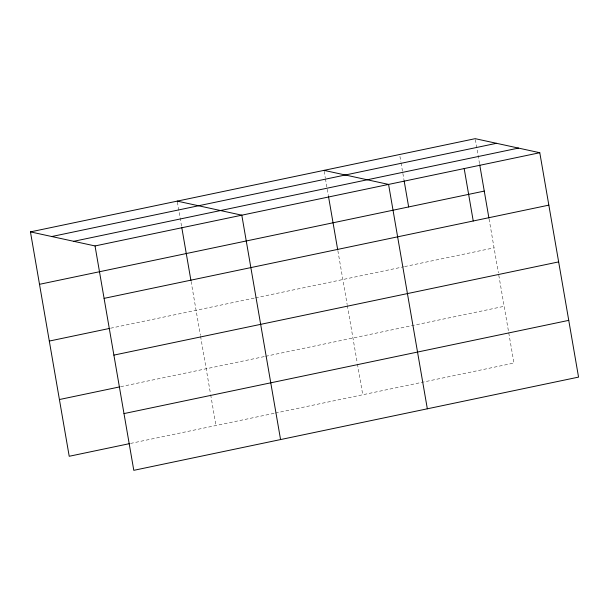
<?xml version="1.0" encoding="UTF-8"?>
<svg xmlns="http://www.w3.org/2000/svg" width="609" height="609" viewBox="0 0 609 609"><rect width="100%" height="100%" fill="white"/><g stroke="black" fill="none" stroke-linecap="round" stroke-linejoin="round"><path stroke-width="0.46" stroke-dasharray="3.04 2.28" d="M110.617 328.213L254.6 298.029M255.529 297.839L403.698 266.78M404.627 266.59L494.066 247.84M120.719 386.677L264.702 356.501M265.631 356.303L504.161 306.312M130.516 443.428L274.499 413.252M275.428 413.054L513.966 363.055L498.55 273.829M475.37 139.606L479.572 163.943M489.08 218.996L498.39 272.901M399.923 156.384L400.889 162.002M401.049 162.938L403.965 179.792M324.148 171.296L325.282 177.851M325.442 178.787L328.358 195.641M337.866 250.695L347.176 304.591M347.336 305.52L357.285 363.124M357.445 364.053L362.751 394.754M177.379 202.059L181.589 226.403M191.097 281.457L200.407 335.353M200.567 336.282L210.516 393.886M210.676 394.815L215.982 425.516"/><path stroke-width="0.91" d="M30.45 231.892L475.203 138.669L539.787 152.722L578.55 377.108L133.797 470.331L95.034 245.945L30.45 231.892L69.213 456.278L129.588 443.626M51.765 236.528L496.518 143.305M73.719 241.309L518.48 148.086M95.034 245.945L539.787 152.722M39.509 284.312L484.262 191.089M104.093 298.364L548.846 205.142M49.306 341.063L109.689 328.403M113.891 355.116L558.651 261.893M59.408 399.534L119.79 386.875M123.992 413.587L568.745 320.364M323.988 170.36L388.572 184.413L427.335 408.806M177.219 201.122L241.803 215.183L280.566 439.569M479.732 164.879L488.92 218.068M464.18 168.571L473.239 220.991M404.125 180.728L408.654 206.938M328.517 196.578L337.706 249.766M181.748 227.34L190.937 280.528"/></g></svg>
